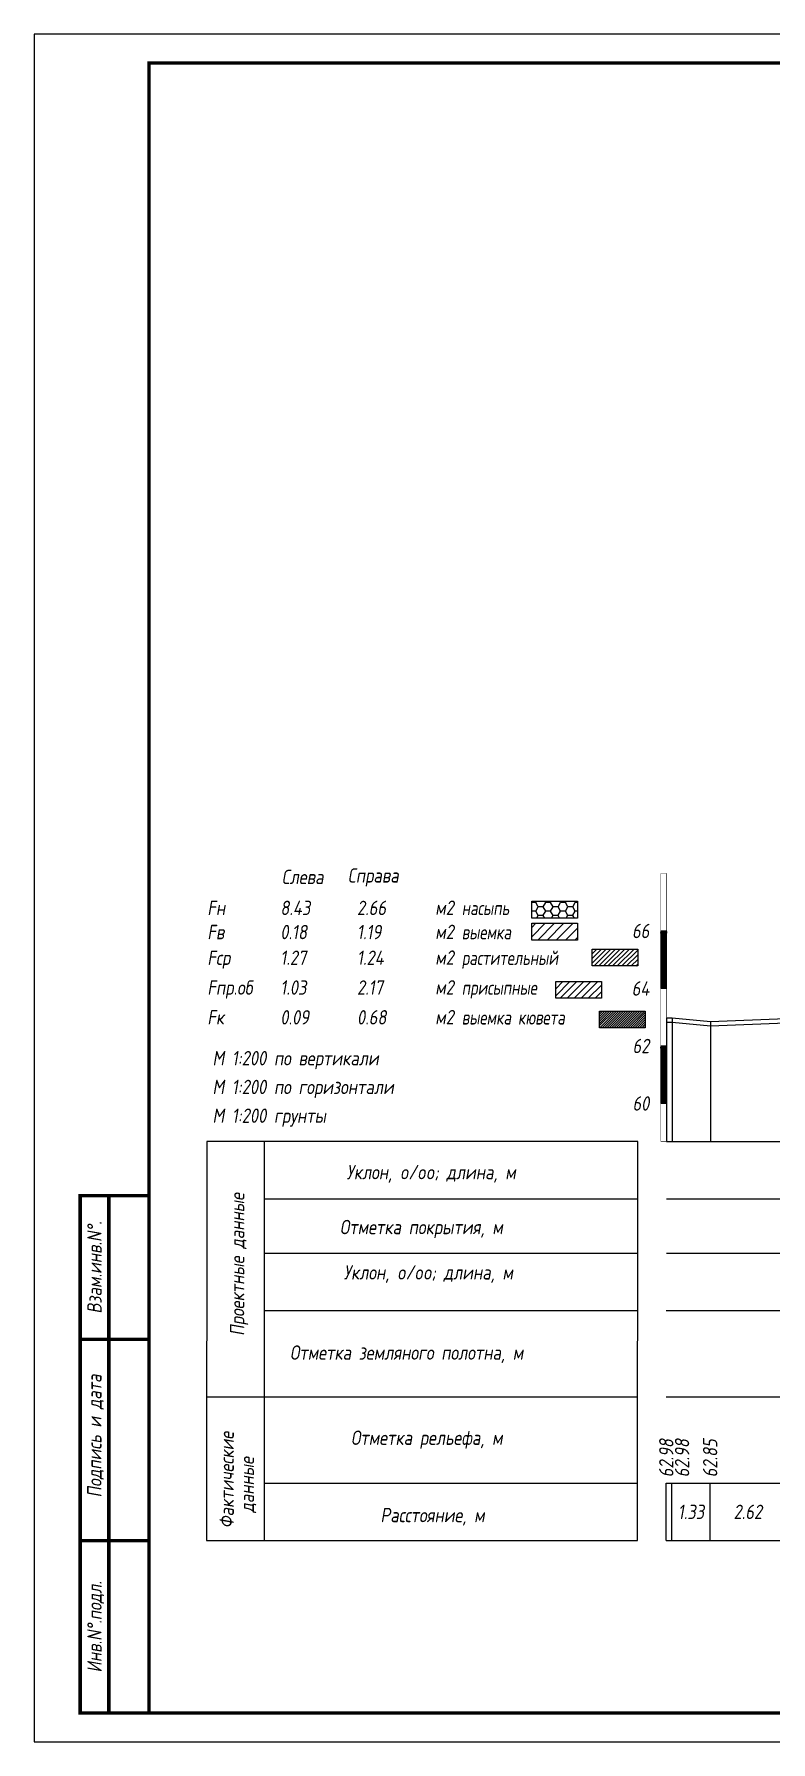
# Model space of a CAD drawing. Extents: x -717 to 1451, y -133302 to 233.
# Drawn here: x -30.1 to 98.1, y -132995.4 to -132698.4 of the extents above; entities that cross this region are included whole.
import ezdxf
from ezdxf.enums import TextEntityAlignment as Align

# ---------------------------------------------------------------- set-up
doc = ezdxf.new("R2010")
doc.units = 0
for name, color, linetype in [('Зарамочное оформление', 7, 'Continuous'), ('Код_510', 7, 'Continuous'), ('Линейка абсолютных высот', 7, 'Continuous'), ('Объем выемки', 7, 'Continuous'), ('Объем кюветов', 7, 'Continuous'), ('Объем насыпи', 7, 'Continuous'), ('Объем присыпных обочин', 7, 'Continuous'), ('Объем срезки растительного слоя', 7, 'Continuous'), ('Объём_2650', 7, 'Continuous'), ('Таблица', 7, 'Continuous'), ('Черный поперечник', 3, 'Continuous')]:
    doc.layers.add(name, color=color, linetype=linetype)
for name, color, linetype, true_color in [('Контур_2570', 7, 'Continuous', 0x80ff00), ('Объём_2563', 7, 'Continuous', 0xff8000), ('Объём_2570', 7, 'Continuous', 0x80ff00), ('Объём_2600', 7, 'Continuous', 0x808000), ('Объём_2620', 2, 'Continuous', 0xffff00)]:
    doc.layers.add(name, color=color, linetype=linetype, true_color=true_color)
doc.styles.add('М', font='romand.shx', dxfattribs={"width": 0.8, "oblique": 10, "height": 2.5})
pattern_1 = [(45.000001252, (0, 0), (-0.026516505928, 0.026516504769), []), (135.000000342, (0, 0), (-0.02651650519, -0.026516505506), [])]

# ---------------------------------------------------------------- blocks, each defined once
blk = doc.blocks.new('условные обозначения')
at = {"layer": 'Объём_2563'}
h = blk.add_hatch(dxfattribs=at)
h.set_pattern_fill('ANSI31', color=256, scale=0.3)
h.set_pattern_definition([(45, (-34.5, -100.5), (-0.673519, 0.673519), [])])
h.paths.add_polyline_path([(18.26, 7.53), (27.08, 7.53), (27.08, 4.62), (18.26, 4.62)])
at = {"layer": 'Объём_2570'}
h = blk.add_hatch(dxfattribs=at)
h.set_pattern_fill('ANSI31', color=3, scale=0.2)
h.set_pattern_definition([(45, (-32.9034, -100.5), (-0.4490128, 0.4490128), [])])
h.paths.add_polyline_path([(25.29, 13.16), (34.12, 13.16), (34.12, 10.25), (25.29, 10.25)])
at = {"layer": 'Объём_2600'}
h = blk.add_hatch(dxfattribs=at)
h.set_pattern_fill('ANSI31', color=6, scale=0.4)
h.set_pattern_definition([(45, (-34.5, -100.5), (-0.898026, 0.898026), [])])
h.paths.add_polyline_path([(13.63, 17.67), (22.46, 17.67), (22.46, 14.76), (13.63, 14.76)])
at = {"layer": 'Объём_2620'}
h = blk.add_hatch(dxfattribs=at)
h.set_pattern_fill('ANSI31', color=2, scale=0.1)
h.set_pattern_definition([(45, (-33.755, -100.5), (-0.2245064, 0.2245064), [])])
h.paths.add_polyline_path([(26.75, 2.41), (35.57, 2.41), (35.57, -0.5), (26.75, -0.5)])
at = {"layer": 'Объём_2650'}
h = blk.add_hatch(dxfattribs=at)
h.set_pattern_fill('HONEY', color=5, scale=0.3)
h.set_pattern_definition([(0, (-34.5, -100.5), (1.42875, 0.824889), [0.9525, -1.905]), (120, (-34.5, -100.5), (-1.42875, 0.824889), [0.9525, -1.905]), (60, (-34.5, -100.5), (3e-09, 1.6497784), [-1.905, 0.9525])])
h.paths.add_polyline_path([(13.63, 21.49), (22.46, 21.49), (22.46, 18.58), (13.63, 18.58)])
at = {"layer": 'Объём_2563'}
blk.add_lwpolyline([(18.26, 7.53), (27.08, 7.53), (27.08, 4.62), (18.26, 4.62)], close=True, dxfattribs=at)
at = {"layer": 'Объём_2620', "color": 2}
blk.add_lwpolyline([(26.75, 2.41), (35.57, 2.41), (35.57, -0.5), (26.75, -0.5)], close=True, dxfattribs=at)
at = {"layer": 'Объём_2650', "color": 5}
blk.add_lwpolyline([(13.63, 21.49), (22.46, 21.49), (22.46, 18.58), (13.63, 18.58)], close=True, dxfattribs=at)
at = {"layer": 'Объём_2650', "color": 6}
blk.add_lwpolyline([(13.63, 17.67), (22.46, 17.67), (22.46, 14.76), (13.63, 14.76)], close=True, dxfattribs=at)
at = {"layer": 'Объём_2650', "color": 3}
blk.add_lwpolyline([(25.29, 13.16), (34.12, 13.16), (34.12, 10.25), (25.29, 10.25)], close=True, dxfattribs=at)
at = {"layer": 'Объем насыпи', "color": 1, "style": 'М', "oblique": 10, "width": 0.8}
for s, p in [('насыпь', (0.09, 19.09)), ('выемка', (0.09, 14.89)), ('растительный', (0.09, 10.42)), ('присыпные', (0.09, 5.24)), ('выемка кювета', (0.09, 0.06))]:
    blk.add_text(s, height=2.5, dxfattribs=at).set_placement(p)

msp = doc.modelspace()

# ---------------------------------------------------------------- hatches: boundary and pattern name
at = {"layer": 'Линейка абсолютных высот'}
h = msp.add_hatch(dxfattribs=at)
h.set_pattern_fill('ANSI37', scale=0.3, style=0)
h.set_pattern_definition(pattern_1)
h.paths.add_polyline_path([(80, -132864.399), (80, -132854.399), (79, -132854.399), (79, -132864.399)])
h = msp.add_hatch(dxfattribs=at)
h.set_pattern_fill('ANSI37', scale=0.3, style=0)
h.set_pattern_definition(pattern_1)
h.paths.add_polyline_path([(80, -132884.399), (80, -132874.399), (79, -132874.399), (79, -132884.399)])

# ---------------------------------------------------------------- linework, layer by layer
at = {"layer": 'Код_510'}
for p, q in [((79.946, -132960.421), (79.946, -132950.421)), ((80.922, -132960.421), (80.922, -132950.421)), ((87.578, -132960.421), (87.578, -132950.421))]:
    msp.add_line(p, q, dxfattribs=at)
at = {"layer": 'Контур_2570', "flags": 128}
msp.add_lwpolyline([(80, -132870.231), (80.977, -132870.274), (87.633, -132870.9), (100.751, -132870.363)], dxfattribs=at)
at = {"layer": 'Линейка абсолютных высот', "color": 7, "const_width": 0.1, "flags": 128}
for points in [[(80, -132854.399), (80, -132844.399), (79, -132844.399), (79, -132854.399), (80, -132854.399)], [(80, -132864.399), (80, -132854.399), (79, -132854.399), (79, -132864.399), (80, -132864.399)], [(80, -132874.399), (80, -132864.399), (79, -132864.399), (79, -132874.399), (80, -132874.399)], [(80, -132884.399), (80, -132874.399), (79, -132874.399), (79, -132884.399), (80, -132884.399)], [(80, -132891), (80, -132884.399), (79, -132884.399), (79, -132891), (80, -132891)]]:
    msp.add_lwpolyline(points, dxfattribs=at)
at = {"layer": 'Таблица'}
for p, q in [((80, -132891), (297.017, -132891)), ((80, -132901), (297.017, -132901)), ((80, -132910.421), (297.017, -132910.421)), ((79.946, -132920.421), (296.962, -132920.421)), ((79.946, -132935.421), (296.962, -132935.421)), ((79.946, -132950.421), (296.962, -132950.421)), ((79.946, -132960.421), (296.962, -132960.421))]:
    msp.add_line(p, q, dxfattribs=at)
at = {"layer": 'Таблица', "linetype": 'Continuous', "flags": 128}
for points in [[(0, -132891), (-0.054, -132960.421)], [(75, -132891), (0, -132891)], [(10, -132891), (10, -132960.421)], [(74.946, -132960.421), (75, -132891)], [(10, -132901), (75, -132901)], [(10, -132910.421), (75, -132910.421)], [(9.946, -132920.421), (74.946, -132920.421)], [(-0.054, -132935.421), (74.946, -132935.421)], [(9.946, -132950.421), (74.946, -132950.421)], [(-0.054, -132960.421), (74.946, -132960.421)]]:
    msp.add_lwpolyline(points, dxfattribs=at)
at = {"layer": 'Черный поперечник', "color": 7}
for p, q in [((80, -132869.481), (80, -132891)), ((80.977, -132869.524), (80.977, -132891)), ((87.633, -132870.15), (87.633, -132891))]:
    msp.add_line(p, q, dxfattribs=at)
at = {"layer": 'Черный поперечник', "flags": 128}
msp.add_lwpolyline([(80, -132869.481), (80.977, -132869.524), (87.633, -132870.15), (100.751, -132869.613)], dxfattribs=at)

# ---------------------------------------------------------------- block references
at = {"layer": 'Объём_2570', "xscale": 0.9}
msp.add_blockref('условные обозначения', (44.274, -132870.728), dxfattribs=at)

# ---------------------------------------------------------------- texts
at = {"style": 'М', "oblique": 10, "width": 0.8}
msp.add_text('М 1:200 грунты', height=2.5, dxfattribs=at).set_placement((0.973, -132887.769))
at = {"layer": 'Код_510', "style": 'М', "oblique": 10, "width": 0.8}
for s, p in [('62.98', (79.946, -132949.421)), ('62.98', (82.695, -132949.421)), ('62.85', (87.578, -132949.421))]:
    msp.add_text(s, height=2.5, rotation=90, dxfattribs=at).set_placement(p, align=Align.MIDDLE_LEFT)
for s, p in [('1.33', (84.25, -132955.421)), ('2.62', (94.137, -132955.421))]:
    msp.add_text(s, height=2.5, dxfattribs=at).set_placement(p, align=Align.MIDDLE_CENTER)
at = {"layer": 'Линейка абсолютных высот', "style": 'М', "oblique": 10, "width": 0.8}
for s, p in [('66', (77, -132854.399)), ('64', (77, -132864.399)), ('62', (77, -132874.399)), ('60', (77, -132884.399))]:
    msp.add_text(s, height=2.5, dxfattribs=at).set_placement(p, align=Align.MIDDLE_RIGHT)
at = {"layer": 'Объем выемки', "style": 'М', "oblique": 10, "width": 0.8}
for s, p in [('Fв', (0.085, -132855.835)), ('0.18', (12.785, -132855.835)), ('1.19', (26.126, -132855.835)), ('м2', (39.731, -132855.802))]:
    msp.add_text(s, height=2.5, dxfattribs=at).set_placement(p)
at = {"layer": 'Объем кюветов', "style": 'М', "oblique": 10, "width": 0.8}
for s, p in [('Fк', (0.085, -132870.66)), ('0.09', (12.785, -132870.66)), ('0.68', (26.126, -132870.66)), ('м2', (39.731, -132870.627))]:
    msp.add_text(s, height=2.5, dxfattribs=at).set_placement(p)
at = {"layer": 'Объем насыпи', "style": 'М', "oblique": 10, "width": 0.8}
for s, p in [('Слева', (13.029, -132846.249)), ('Справа', (24.522, -132845.982)), ('Fн', (0.085, -132851.63)), ('8.43', (12.785, -132851.63)), ('2.66', (26.126, -132851.63)), ('м2', (39.731, -132851.597))]:
    msp.add_text(s, height=2.5, dxfattribs=at).set_placement(p)
at = {"layer": 'Объем присыпных обочин', "style": 'М', "oblique": 10, "width": 0.8}
for s, p in [('м2', (39.731, -132865.448)), ('Fпр.об', (0.085, -132865.481)), ('1.03', (12.785, -132865.481)), ('2.17', (26.126, -132865.481))]:
    msp.add_text(s, height=2.5, dxfattribs=at).set_placement(p)
at = {"layer": 'Объем срезки растительного слоя', "style": 'М', "oblique": 10, "width": 0.8}
for s, p in [('Fср', (0.085, -132860.303)), ('1.27', (12.785, -132860.303)), ('1.24', (26.126, -132860.303)), ('м2', (39.731, -132860.269))]:
    msp.add_text(s, height=2.5, dxfattribs=at).set_placement(p)
at = {"layer": 'Таблица', "style": 'М', "oblique": 10, "width": 0.8}
for s, p in [('М 1:200 по вертикали', (0.973, -132877.769)), ('М 1:200 по горизонтали', (0.973, -132882.769)), ('Уклон, o/oo; длина, м', (24.315, -132897.584)), ('Отметка покрытия, м', (23.148, -132907.139)), ('Уклон, o/oo; длина, м', (23.824, -132915.017)), ('Отметка земляного полотна, м', (14.462, -132928.965)), ('Отметка рельефа, м', (25.077, -132943.777)), ('Расстояние, м', (30.202, -132957.23))]:
    msp.add_text(s, height=2.5, dxfattribs=at).set_placement(p)
for s, p in [('Проектные данные ', (6.519, -132924.821)), ('Фактические ', (4.698, -132958.275)), ('данные', (8.204, -132955.57))]:
    msp.add_text(s, height=2.5, rotation=90, dxfattribs=at).set_placement(p)

# ---------------------------------------------------------------- wipeouts: each hides what was drawn before it
msp.add_wipeout([(-10.054, -132900.421), (-22.054, -132900.421), (-22.054, -132990.421), (-10.054, -132990.421)]).dxf.layer = 'Зарамочное оформление'

# ---------------------------------------------------------------- next in the draw order: linework, layer by layer
at = {"flags": 128}
msp.add_lwpolyline([(-30.054, -132995.421), (389.946, -132995.421), (389.946, -132698.421), (-30.054, -132698.421)], close=True, dxfattribs=at)
at = {"const_width": 0.6, "flags": 128}
msp.add_lwpolyline([(-10.054, -132990.421), (384.946, -132990.421), (384.946, -132703.421), (-10.054, -132703.421)], close=True, dxfattribs=at)
at = {"layer": 'Зарамочное оформление', "linetype": 'Continuous', "lineweight": -3, "const_width": 0.6, "flags": 128}
for points in [[(-10.054, -132990.421), (-22.054, -132990.421), (-22.054, -132900.421), (-10.054, -132900.421)], [(-17.054, -132990.421), (-17.054, -132900.421)], [(-22.054, -132925.421), (-10.054, -132925.421)], [(-22.054, -132960.421), (-10.054, -132960.421)]]:
    msp.add_lwpolyline(points, dxfattribs=at)

# ---------------------------------------------------------------- next in the draw order: texts
at = {"layer": 'Зарамочное оформление', "lineweight": 15, "style": 'М', "oblique": 10, "width": 0.8}
for s, p in [('Взам.инв.N%%d.', (-19.554, -132912.921)), ('Подпись и дата', (-19.572, -132942.227)), ('Инв.N%%d.подл.', (-19.554, -132975.421))]:
    msp.add_text(s, height=2.5, rotation=90, dxfattribs=at).set_placement(p, align=Align.MIDDLE_CENTER)

doc.saveas('drawing.dxf')
